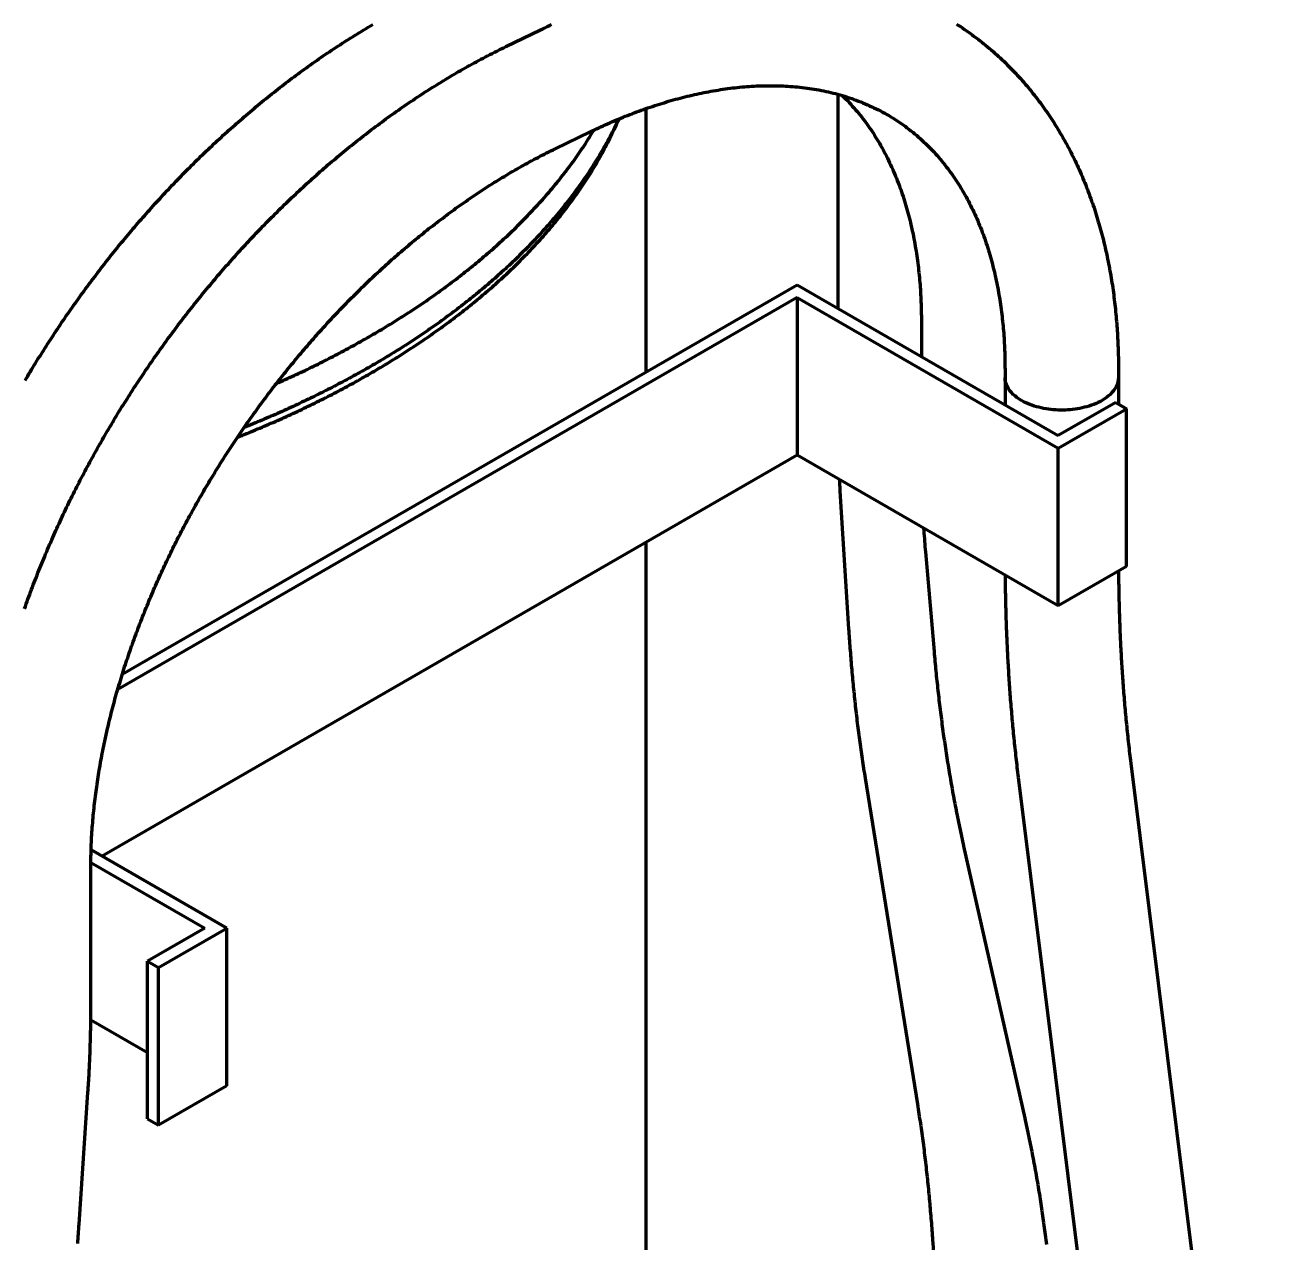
# Model space of a CAD drawing. Header units: millimetres. Extents: x 0 to 2382, y 0 to 420.
# Drawn here: x 332.49 to 358.66, y 103.78 to 129 of the extents above; entities that cross this region are included whole.
import ezdxf

# ---------------------------------------------------------------- set-up
doc = ezdxf.new("R2010")
doc.units = ezdxf.units.MM
doc.layers.add('01-VISIBLE', color=7, linetype='CONTINUOUS', lineweight=70)

msp = doc.modelspace()

# ---------------------------------------------------------------- linework, layer by layer
at = {"layer": '01-VISIBLE'}
for p, q in [((342.45, 128.563), (343.169, 128.91)), ((349.323, 127.575), (349.323, 123.143)), ((345.355, 121.823), (345.355, 127.279)), ((343.472, 126.447), (344.192, 126.794)), ((334.505, 115.558), (348.483, 123.628)), ((348.483, 123.628), (353.892, 120.505)), ((348.483, 123.367), (334.41, 115.242)), ((348.483, 123.367), (353.892, 120.244)), ((348.483, 123.367), (348.483, 120.101)), ((351.055, 122.873), (351.055, 122.143)), ((352.788, 121.873), (352.788, 121.71)), ((352.788, 121.71), (352.788, 121.143)), ((355.138, 121.873), (355.138, 121.71)), ((355.138, 121.71), (355.138, 121.158)), ((355.08, 121.191), (353.892, 120.505)), ((355.08, 121.191), (355.306, 121.061)), ((353.892, 120.244), (355.306, 121.061)), ((355.306, 117.795), (355.306, 121.061)), ((353.892, 116.978), (353.892, 120.244)), ((348.483, 120.101), (334.086, 111.789)), ((353.892, 116.978), (348.483, 120.101)), ((349.369, 119.354), (349.548, 116.502)), ((345.355, 76.099), (345.355, 118.296)), ((351.139, 118.098), (351.318, 116.028)), ((355.306, 117.795), (353.892, 116.978)), ((355.392, 113.719), (358.664, 87.427)), ((349.89, 113.407), (350.973, 106.653)), ((353.06, 113.429), (356.332, 87.137)), ((336.667, 110.299), (333.859, 111.92)), ((351.931, 111.998), (353.196, 106.365)), ((333.854, 111.662), (336.214, 110.299)), ((333.854, 108.652), (333.854, 111.585)), ((336.214, 110.299), (335.026, 109.613)), ((335.253, 109.483), (336.667, 110.299)), ((336.667, 107.033), (336.667, 110.299)), ((335.026, 109.613), (335.253, 109.483)), ((335.026, 106.347), (335.026, 109.613)), ((335.253, 106.217), (335.253, 109.483)), ((335.026, 107.719), (333.852, 108.397)), ((333.61, 104.17), (333.794, 106.897)), ((336.667, 107.033), (335.253, 106.217)), ((335.026, 106.347), (335.253, 106.217)), ((351.29, 103.783), (351.374, 102.449))]:
    msp.add_line(p, q, dxfattribs=at)
for points in [[(332.491, 121.644), (332.518, 121.69), (332.545, 121.735), (332.572, 121.781), (332.6, 121.826), (332.627, 121.871), (332.654, 121.916), (332.682, 121.962), (332.71, 122.007), (332.737, 122.052), (332.765, 122.097), (332.793, 122.141), (332.821, 122.186), (332.85, 122.231), (332.878, 122.276), (332.906, 122.32), (332.935, 122.365), (332.963, 122.409), (332.992, 122.453), (333.021, 122.498), (333.05, 122.542), (333.079, 122.586), (333.108, 122.63), (333.137, 122.674), (333.166, 122.718), (333.196, 122.762), (333.225, 122.806), (333.255, 122.85), (333.285, 122.894), (333.315, 122.937), (333.344, 122.981), (333.375, 123.024), (333.405, 123.068), (333.435, 123.111), (333.465, 123.154), (333.496, 123.198), (333.526, 123.241), (333.557, 123.284), (333.588, 123.327), (333.619, 123.37), (333.649, 123.413), (333.681, 123.455), (333.712, 123.498), (333.743, 123.541), (333.774, 123.583), (333.806, 123.626), (333.837, 123.668), (333.869, 123.71), (333.901, 123.753), (333.933, 123.795), (333.964, 123.837), (333.997, 123.879), (334.029, 123.921), (334.061, 123.963), (334.093, 124.005), (334.126, 124.046), (334.158, 124.088), (334.191, 124.13), (334.224, 124.171), (334.256, 124.213), (334.289, 124.254), (334.322, 124.295), (334.356, 124.336), (334.389, 124.378), (334.422, 124.419), (334.455, 124.46), (334.489, 124.5), (334.523, 124.541), (334.556, 124.582), (334.59, 124.623), (334.624, 124.663), (334.658, 124.704), (334.692, 124.744), (334.726, 124.784), (334.761, 124.825), (334.795, 124.865), (334.829, 124.905), (334.864, 124.945), (334.899, 124.985), (334.933, 125.024), (334.968, 125.064), (335.003, 125.104), (335.038, 125.143), (335.074, 125.183), (335.109, 125.222), (335.144, 125.262), (335.18, 125.301), (335.215, 125.34), (335.251, 125.379), (335.286, 125.418), (335.322, 125.457), (335.358, 125.496), (335.394, 125.534), (335.43, 125.573), (335.466, 125.611), (335.503, 125.65), (335.539, 125.688), (335.576, 125.726), (335.612, 125.765), (335.649, 125.803), (335.686, 125.841), (335.722, 125.879), (335.759, 125.916), (335.796, 125.954), (335.834, 125.992), (335.871, 126.029), (335.908, 126.067), (335.946, 126.104), (335.983, 126.141), (336.021, 126.178), (336.058, 126.215), (336.096, 126.252), (336.134, 126.289), (336.172, 126.326), (336.21, 126.363), (336.248, 126.399), (336.287, 126.436), (336.325, 126.472), (336.363, 126.508), (336.402, 126.545), (336.441, 126.581), (336.479, 126.617), (336.518, 126.652), (336.557, 126.688), (336.596, 126.724), (336.635, 126.759), (336.674, 126.795), (336.714, 126.83), (336.753, 126.866), (336.792, 126.901), (336.832, 126.936), (336.872, 126.971), (336.911, 127.006), (336.951, 127.04), (336.991, 127.075), (337.031, 127.109), (337.071, 127.144), (337.112, 127.178), (337.152, 127.212), (337.192, 127.247), (337.233, 127.281), (337.273, 127.314), (337.314, 127.348), (337.355, 127.382), (337.396, 127.415), (337.437, 127.449), (337.478, 127.482), (337.519, 127.515), (337.56, 127.548), (337.601, 127.581), (337.643, 127.614), (337.684, 127.647), (337.726, 127.68), (337.767, 127.712), (337.809, 127.745), (337.851, 127.777), (337.893, 127.809), (337.935, 127.841), (337.977, 127.873), (338.019, 127.905), (338.062, 127.936), (338.104, 127.968), (338.147, 127.999), (338.189, 128.031), (338.232, 128.062), (338.275, 128.093), (338.318, 128.124), (338.361, 128.155), (338.404, 128.185), (338.447, 128.216), (338.49, 128.246), (338.533, 128.277), (338.577, 128.307), (338.62, 128.337), (338.664, 128.367), (338.707, 128.396), (338.751, 128.426), (338.795, 128.456), (338.839, 128.485), (338.883, 128.514), (338.927, 128.543), (338.971, 128.572), (339.016, 128.601), (339.06, 128.63), (339.105, 128.658), (339.149, 128.687), (339.194, 128.715), (339.239, 128.743), (339.283, 128.771), (339.328, 128.799), (339.373, 128.827), (339.419, 128.854), (339.464, 128.882), (339.509, 128.909), (339.554, 128.936), (339.6, 128.963), (339.645, 128.99), (339.691, 129.016)], [(343.169, 128.91), (343.214, 128.932), (343.259, 128.953), (343.304, 128.975), (343.35, 128.996), (343.395, 129.017)], [(351.781, 129.029), (351.823, 129.002), (351.864, 128.975), (351.906, 128.947), (351.947, 128.919), (351.988, 128.89), (352.029, 128.862), (352.07, 128.833), (352.11, 128.803), (352.151, 128.773), (352.191, 128.743), (352.23, 128.713), (352.27, 128.682), (352.309, 128.651), (352.348, 128.62), (352.387, 128.589), (352.426, 128.557), (352.464, 128.525), (352.502, 128.492), (352.54, 128.459), (352.577, 128.426), (352.615, 128.393), (352.652, 128.359), (352.688, 128.326), (352.725, 128.291), (352.761, 128.257), (352.797, 128.222), (352.833, 128.187), (352.868, 128.152), (352.904, 128.116), (352.939, 128.081), (352.973, 128.045), (353.008, 128.008), (353.042, 127.972), (353.076, 127.935), (353.109, 127.898), (353.142, 127.86), (353.175, 127.823), (353.208, 127.785), (353.241, 127.747), (353.273, 127.709), (353.305, 127.67), (353.336, 127.631), (353.367, 127.592), (353.399, 127.553), (353.429, 127.514), (353.46, 127.474), (353.49, 127.434), (353.52, 127.394), (353.549, 127.354), (353.579, 127.313), (353.608, 127.272), (353.636, 127.231), (353.665, 127.19), (353.693, 127.149), (353.721, 127.107), (353.748, 127.066), (353.776, 127.024), (353.803, 126.982), (353.829, 126.939), (353.856, 126.897), (353.882, 126.854), (353.908, 126.811), (353.933, 126.768), (353.958, 126.725), (353.983, 126.682), (354.008, 126.638), (354.032, 126.595), (354.056, 126.551), (354.08, 126.507), (354.104, 126.463), (354.127, 126.418), (354.15, 126.374), (354.172, 126.329), (354.195, 126.285), (354.217, 126.24), (354.239, 126.195), (354.26, 126.149), (354.281, 126.104), (354.302, 126.059), (354.323, 126.013), (354.343, 125.968), (354.363, 125.922), (354.383, 125.876), (354.402, 125.83), (354.422, 125.784), (354.441, 125.737), (354.459, 125.691), (354.478, 125.644), (354.496, 125.598), (354.513, 125.551), (354.531, 125.504), (354.548, 125.457), (354.565, 125.41), (354.582, 125.363), (354.598, 125.316), (354.615, 125.268), (354.631, 125.221), (354.646, 125.174), (354.662, 125.126), (354.677, 125.078), (354.691, 125.031), (354.706, 124.983), (354.72, 124.935), (354.734, 124.887), (354.748, 124.839), (354.762, 124.791), (354.775, 124.742), (354.788, 124.694), (354.801, 124.646), (354.813, 124.597), (354.825, 124.549), (354.837, 124.5), (354.849, 124.452), (354.861, 124.403), (354.872, 124.354), (354.883, 124.305), (354.894, 124.256), (354.904, 124.208), (354.914, 124.159), (354.924, 124.11), (354.934, 124.061), (354.943, 124.011), (354.953, 123.962), (354.962, 123.913), (354.97, 123.864), (354.979, 123.815), (354.987, 123.765), (354.995, 123.716), (355.003, 123.667), (355.011, 123.617), (355.018, 123.568), (355.025, 123.518), (355.032, 123.469), (355.039, 123.419), (355.045, 123.369), (355.051, 123.32), (355.057, 123.27), (355.063, 123.22), (355.069, 123.171), (355.074, 123.121), (355.079, 123.071), (355.084, 123.022), (355.089, 122.972), (355.093, 122.922), (355.097, 122.872), (355.101, 122.822), (355.105, 122.772), (355.109, 122.722), (355.112, 122.673), (355.115, 122.623), (355.118, 122.573), (355.121, 122.523), (355.123, 122.473), (355.126, 122.423), (355.128, 122.373), (355.13, 122.323), (355.131, 122.273), (355.133, 122.223), (355.134, 122.173), (355.135, 122.123), (355.136, 122.073), (355.137, 122.023), (355.137, 121.973), (355.138, 121.923), (355.138, 121.873)], [(332.479, 116.916), (332.497, 116.965), (332.515, 117.015), (332.532, 117.065), (332.55, 117.115), (332.569, 117.164), (332.587, 117.214), (332.605, 117.263), (332.624, 117.313), (332.642, 117.362), (332.661, 117.412), (332.68, 117.461), (332.699, 117.51), (332.718, 117.56), (332.738, 117.609), (332.757, 117.658), (332.777, 117.707), (332.796, 117.756), (332.816, 117.805), (332.836, 117.854), (332.856, 117.903), (332.876, 117.952), (332.897, 118.001), (332.917, 118.05), (332.938, 118.098), (332.958, 118.147), (332.979, 118.195), (333, 118.244), (333.021, 118.292), (333.042, 118.341), (333.064, 118.389), (333.085, 118.438), (333.107, 118.486), (333.128, 118.534), (333.15, 118.582), (333.172, 118.63), (333.194, 118.678), (333.216, 118.726), (333.239, 118.774), (333.261, 118.822), (333.283, 118.87), (333.306, 118.918), (333.329, 118.965), (333.352, 119.013), (333.375, 119.061), (333.398, 119.108), (333.421, 119.156), (333.444, 119.203), (333.468, 119.251), (333.491, 119.298), (333.515, 119.345), (333.539, 119.392), (333.563, 119.44), (333.587, 119.487), (333.611, 119.534), (333.635, 119.581), (333.66, 119.628), (333.684, 119.674), (333.709, 119.721), (333.733, 119.768), (333.758, 119.815), (333.783, 119.861), (333.808, 119.908), (333.833, 119.954), (333.859, 120.001), (333.884, 120.047), (333.909, 120.093), (333.935, 120.14), (333.961, 120.186), (333.987, 120.232), (334.012, 120.278), (334.038, 120.324), (334.065, 120.37), (334.091, 120.416), (334.117, 120.462), (334.144, 120.507), (334.17, 120.553), (334.197, 120.599), (334.224, 120.644), (334.251, 120.69), (334.278, 120.735), (334.305, 120.781), (334.332, 120.826), (334.359, 120.871), (334.387, 120.916), (334.414, 120.961), (334.442, 121.006), (334.47, 121.051), (334.498, 121.096), (334.526, 121.141), (334.554, 121.186), (334.582, 121.231), (334.61, 121.275), (334.639, 121.32), (334.667, 121.364), (334.696, 121.409), (334.724, 121.453), (334.753, 121.498), (334.782, 121.542), (334.811, 121.586), (334.84, 121.63), (334.869, 121.674), (334.899, 121.718), (334.928, 121.762), (334.958, 121.806), (334.987, 121.85), (335.017, 121.893), (335.047, 121.937), (335.077, 121.981), (335.107, 122.024), (335.137, 122.068), (335.167, 122.111), (335.198, 122.154), (335.228, 122.197), (335.259, 122.241), (335.289, 122.284), (335.32, 122.327), (335.351, 122.369), (335.382, 122.412), (335.413, 122.455), (335.444, 122.498), (335.475, 122.54), (335.507, 122.583), (335.538, 122.626), (335.57, 122.668), (335.601, 122.71), (335.633, 122.753), (335.665, 122.795), (335.697, 122.837), (335.729, 122.879), (335.761, 122.921), (335.793, 122.963), (335.826, 123.005), (335.858, 123.046), (335.891, 123.088), (335.923, 123.129), (335.956, 123.171), (335.989, 123.212), (336.022, 123.254), (336.055, 123.295), (336.088, 123.336), (336.121, 123.377), (336.154, 123.418), (336.188, 123.459), (336.221, 123.5), (336.255, 123.541), (336.289, 123.582), (336.323, 123.622), (336.356, 123.663), (336.39, 123.703), (336.425, 123.744), (336.459, 123.784), (336.493, 123.824), (336.527, 123.864), (336.562, 123.905), (336.596, 123.945), (336.631, 123.984), (336.666, 124.024), (336.701, 124.064), (336.736, 124.104), (336.771, 124.143), (336.806, 124.183), (336.841, 124.222), (336.877, 124.261), (336.912, 124.301), (336.947, 124.34), (336.983, 124.379), (337.019, 124.418), (337.055, 124.457), (337.091, 124.495), (337.127, 124.534), (337.163, 124.573), (337.199, 124.611), (337.235, 124.65), (337.272, 124.688), (337.308, 124.726), (337.345, 124.764), (337.381, 124.803), (337.418, 124.84), (337.455, 124.878), (337.492, 124.916), (337.529, 124.954), (337.566, 124.991), (337.603, 125.029), (337.641, 125.066), (337.678, 125.104), (337.716, 125.141), (337.753, 125.178), (337.791, 125.215), (337.829, 125.252), (337.867, 125.289), (337.905, 125.326), (337.943, 125.362), (337.981, 125.399), (338.019, 125.435), (338.057, 125.472), (338.096, 125.508), (338.134, 125.544), (338.173, 125.58), (338.212, 125.616), (338.251, 125.652), (338.289, 125.688), (338.328, 125.724), (338.368, 125.759), (338.407, 125.795), (338.446, 125.83), (338.485, 125.865), (338.525, 125.901), (338.564, 125.936), (338.604, 125.971), (338.644, 126.005), (338.684, 126.04), (338.724, 126.075), (338.764, 126.109), (338.804, 126.144), (338.844, 126.178), (338.884, 126.212), (338.925, 126.246), (338.965, 126.28), (339.006, 126.314), (339.046, 126.348), (339.087, 126.382), (339.128, 126.415), (339.169, 126.449), (339.21, 126.482), (339.251, 126.515), (339.292, 126.548), (339.334, 126.581), (339.375, 126.614), (339.417, 126.647), (339.458, 126.679), (339.5, 126.712), (339.542, 126.744), (339.583, 126.777), (339.625, 126.809), (339.667, 126.841), (339.71, 126.873), (339.752, 126.904), (339.794, 126.936), (339.837, 126.968), (339.879, 126.999), (339.922, 127.03), (339.964, 127.062), (340.007, 127.093), (340.05, 127.124), (340.093, 127.154), (340.136, 127.185), (340.179, 127.216), (340.222, 127.246), (340.266, 127.276), (340.309, 127.307), (340.353, 127.337), (340.396, 127.366), (340.44, 127.396), (340.484, 127.426), (340.527, 127.455), (340.571, 127.485), (340.615, 127.514), (340.66, 127.543), (340.704, 127.572), (340.748, 127.601), (340.793, 127.63), (340.837, 127.658), (340.882, 127.686), (340.926, 127.715), (340.971, 127.743), (341.016, 127.771), (341.061, 127.799), (341.106, 127.826), (341.151, 127.854), (341.196, 127.881), (341.241, 127.909), (341.287, 127.936), (341.332, 127.963), (341.378, 127.989), (341.424, 128.016), (341.469, 128.043), (341.515, 128.069), (341.561, 128.095), (341.607, 128.121), (341.653, 128.147), (341.699, 128.173), (341.745, 128.198), (341.792, 128.224), (341.838, 128.249), (341.885, 128.274), (341.931, 128.299), (341.978, 128.324), (342.025, 128.349), (342.072, 128.373), (342.119, 128.397), (342.166, 128.421), (342.213, 128.445), (342.26, 128.469), (342.307, 128.493), (342.355, 128.516), (342.402, 128.539), (342.45, 128.563)], [(344.192, 126.794), (344.237, 126.816), (344.282, 126.837), (344.327, 126.859), (344.372, 126.88), (344.418, 126.901), (344.463, 126.922), (344.509, 126.942), (344.555, 126.962), (344.6, 126.982), (344.646, 127.002), (344.692, 127.022), (344.738, 127.042), (344.785, 127.061), (344.831, 127.08), (344.877, 127.099), (344.923, 127.118), (344.97, 127.136), (345.017, 127.154), (345.063, 127.172), (345.11, 127.19), (345.157, 127.208), (345.204, 127.225), (345.251, 127.242), (345.298, 127.259), (345.345, 127.276), (345.392, 127.292), (345.44, 127.308), (345.487, 127.324), (345.534, 127.34), (345.582, 127.355), (345.63, 127.37), (345.677, 127.385), (345.725, 127.4), (345.773, 127.414), (345.821, 127.429), (345.869, 127.443), (345.917, 127.456), (345.965, 127.47), (346.014, 127.483), (346.062, 127.496), (346.11, 127.508), (346.159, 127.521), (346.207, 127.533), (346.256, 127.544), (346.305, 127.556), (346.354, 127.567), (346.402, 127.578), (346.451, 127.588), (346.5, 127.599), (346.549, 127.609), (346.598, 127.618), (346.647, 127.628), (346.697, 127.637), (346.746, 127.646), (346.795, 127.654), (346.845, 127.662), (346.894, 127.67), (346.943, 127.678), (346.993, 127.685), (347.042, 127.691), (347.092, 127.698), (347.142, 127.704), (347.191, 127.71), (347.241, 127.715), (347.291, 127.72), (347.341, 127.725), (347.39, 127.729), (347.44, 127.733), (347.49, 127.737), (347.54, 127.74), (347.59, 127.743), (347.64, 127.746), (347.69, 127.748), (347.74, 127.75), (347.79, 127.751), (347.84, 127.752), (347.89, 127.752), (347.94, 127.752), (347.99, 127.752), (348.04, 127.751), (348.09, 127.75), (348.14, 127.749), (348.19, 127.747), (348.24, 127.744), (348.29, 127.742), (348.34, 127.738), (348.39, 127.735), (348.44, 127.73), (348.489, 127.726), (348.539, 127.721), (348.589, 127.715), (348.639, 127.709), (348.688, 127.703), (348.738, 127.696), (348.787, 127.688), (348.836, 127.68), (348.886, 127.672), (348.935, 127.663), (348.984, 127.654), (349.033, 127.644), (349.082, 127.634), (349.131, 127.623), (349.18, 127.611), (349.228, 127.599), (349.277, 127.587), (349.325, 127.574), (349.373, 127.561), (349.421, 127.547), (349.469, 127.532), (349.517, 127.517), (349.564, 127.502), (349.612, 127.486), (349.659, 127.469), (349.706, 127.452), (349.753, 127.434), (349.799, 127.416), (349.846, 127.397), (349.892, 127.378), (349.938, 127.358), (349.983, 127.338), (350.029, 127.317), (350.074, 127.296), (350.119, 127.274), (350.164, 127.251), (350.208, 127.228), (350.252, 127.205), (350.296, 127.18), (350.34, 127.156), (350.383, 127.131), (350.426, 127.105), (350.468, 127.079), (350.511, 127.052), (350.553, 127.025), (350.594, 126.997), (350.636, 126.969), (350.676, 126.94), (350.717, 126.911), (350.757, 126.881), (350.797, 126.851), (350.837, 126.82), (350.876, 126.789), (350.914, 126.757), (350.953, 126.725), (350.991, 126.692), (351.028, 126.659), (351.065, 126.626), (351.102, 126.592), (351.138, 126.557), (351.174, 126.523), (351.21, 126.487), (351.245, 126.452), (351.279, 126.416), (351.314, 126.379), (351.347, 126.342), (351.381, 126.305), (351.414, 126.267), (351.446, 126.229), (351.478, 126.191), (351.51, 126.152), (351.541, 126.113), (351.572, 126.074), (351.602, 126.034), (351.632, 125.994), (351.662, 125.954), (351.691, 125.913), (351.719, 125.872), (351.748, 125.831), (351.775, 125.789), (351.803, 125.747), (351.83, 125.705), (351.856, 125.662), (351.882, 125.62), (351.908, 125.577), (351.933, 125.533), (351.958, 125.49), (351.982, 125.446), (352.006, 125.402), (352.029, 125.358), (352.052, 125.314), (352.075, 125.269), (352.097, 125.224), (352.119, 125.179), (352.141, 125.134), (352.162, 125.089), (352.182, 125.043), (352.202, 124.998), (352.222, 124.952), (352.242, 124.906), (352.261, 124.859), (352.279, 124.813), (352.298, 124.766), (352.315, 124.72), (352.333, 124.673), (352.35, 124.626), (352.367, 124.579), (352.383, 124.531), (352.399, 124.484), (352.415, 124.436), (352.43, 124.389), (352.445, 124.341), (352.459, 124.293), (352.474, 124.245), (352.487, 124.197), (352.501, 124.149), (352.514, 124.101), (352.527, 124.052), (352.539, 124.004), (352.551, 123.955), (352.563, 123.907), (352.575, 123.858), (352.586, 123.809), (352.596, 123.76), (352.607, 123.711), (352.617, 123.662), (352.627, 123.613), (352.636, 123.564), (352.645, 123.515), (352.654, 123.466), (352.663, 123.417), (352.671, 123.367), (352.679, 123.318), (352.687, 123.268), (352.694, 123.219), (352.701, 123.17), (352.708, 123.12), (352.714, 123.07), (352.72, 123.021), (352.726, 122.971), (352.732, 122.921), (352.737, 122.872), (352.742, 122.822), (352.747, 122.772), (352.752, 122.722), (352.756, 122.672), (352.76, 122.623), (352.763, 122.573), (352.767, 122.523), (352.77, 122.473), (352.773, 122.423), (352.775, 122.373), (352.778, 122.323), (352.78, 122.273), (352.782, 122.223), (352.783, 122.173), (352.785, 122.123), (352.786, 122.073), (352.787, 122.023), (352.787, 121.973), (352.787, 121.923), (352.788, 121.873)], [(349.415, 127.548), (349.451, 127.513), (349.487, 127.478), (349.522, 127.442), (349.557, 127.405), (349.591, 127.368), (349.625, 127.331), (349.659, 127.293), (349.692, 127.255), (349.725, 127.217), (349.757, 127.178), (349.788, 127.139), (349.82, 127.1), (349.851, 127.06), (349.881, 127.02), (349.911, 126.979), (349.941, 126.938), (349.97, 126.897), (349.998, 126.856), (350.026, 126.814), (350.054, 126.772), (350.082, 126.73), (350.108, 126.687), (350.135, 126.644), (350.161, 126.601), (350.187, 126.558), (350.212, 126.514), (350.236, 126.47), (350.261, 126.426), (350.285, 126.382), (350.308, 126.337), (350.331, 126.292), (350.354, 126.247), (350.376, 126.202), (350.398, 126.156), (350.419, 126.111), (350.44, 126.065), (350.461, 126.019), (350.481, 125.973), (350.501, 125.927), (350.52, 125.88), (350.539, 125.833), (350.557, 125.786), (350.576, 125.739), (350.593, 125.692), (350.611, 125.645), (350.628, 125.598), (350.644, 125.55), (350.661, 125.502), (350.676, 125.455), (350.692, 125.407), (350.707, 125.359), (350.722, 125.31), (350.736, 125.262), (350.75, 125.214), (350.764, 125.165), (350.777, 125.117), (350.79, 125.068), (350.803, 125.019), (350.815, 124.97), (350.827, 124.921), (350.839, 124.872), (350.85, 124.823), (350.861, 124.774), (350.872, 124.725), (350.882, 124.676), (350.892, 124.626), (350.902, 124.577), (350.911, 124.527), (350.92, 124.478), (350.929, 124.428), (350.937, 124.378), (350.945, 124.329), (350.953, 124.279), (350.96, 124.229), (350.967, 124.179), (350.974, 124.129), (350.981, 124.079), (350.987, 124.029), (350.993, 123.979), (350.999, 123.929), (351.004, 123.879), (351.009, 123.829), (351.014, 123.779), (351.019, 123.729), (351.023, 123.678), (351.027, 123.628), (351.031, 123.578), (351.034, 123.528), (351.037, 123.477), (351.04, 123.427), (351.043, 123.377), (351.045, 123.326), (351.047, 123.276), (351.049, 123.226), (351.051, 123.175), (351.052, 123.125), (351.053, 123.075), (351.054, 123.024), (351.055, 122.974), (351.055, 122.924), (351.055, 122.873)], [(336.892, 120.47), (336.938, 120.489), (336.984, 120.508), (337.031, 120.526), (337.077, 120.545), (337.124, 120.564), (337.17, 120.583), (337.216, 120.602), (337.262, 120.621), (337.308, 120.64), (337.354, 120.66), (337.4, 120.679), (337.446, 120.699), (337.492, 120.718), (337.538, 120.738), (337.584, 120.758), (337.63, 120.778), (337.676, 120.798), (337.722, 120.818), (337.767, 120.839), (337.813, 120.859), (337.859, 120.88), (337.904, 120.9), (337.95, 120.921), (337.995, 120.942), (338.04, 120.963), (338.086, 120.984), (338.131, 121.005), (338.176, 121.026), (338.222, 121.047), (338.267, 121.069), (338.312, 121.09), (338.357, 121.112), (338.402, 121.134), (338.447, 121.156), (338.492, 121.178), (338.537, 121.2), (338.582, 121.222), (338.626, 121.244), (338.671, 121.267), (338.716, 121.289), (338.76, 121.312), (338.805, 121.335), (338.849, 121.358), (338.894, 121.381), (338.938, 121.404), (338.982, 121.427), (339.026, 121.45), (339.071, 121.474), (339.115, 121.497), (339.159, 121.521), (339.203, 121.545), (339.247, 121.568), (339.291, 121.592), (339.334, 121.617), (339.378, 121.641), (339.422, 121.665), (339.465, 121.69), (339.509, 121.714), (339.552, 121.739), (339.596, 121.764), (339.639, 121.789), (339.682, 121.814), (339.726, 121.839), (339.769, 121.864), (339.812, 121.89), (339.855, 121.915), (339.898, 121.941), (339.941, 121.966), (339.983, 121.992), (340.026, 122.018), (340.069, 122.044), (340.111, 122.071), (340.154, 122.097), (340.196, 122.124), (340.238, 122.15), (340.281, 122.177), (340.323, 122.204), (340.365, 122.231), (340.407, 122.258), (340.449, 122.285), (340.491, 122.312), (340.533, 122.34), (340.574, 122.368), (340.616, 122.395), (340.657, 122.423), (340.699, 122.451), (340.74, 122.479), (340.781, 122.507), (340.823, 122.536), (340.864, 122.564), (340.905, 122.593), (340.946, 122.622), (340.986, 122.651), (341.027, 122.68), (341.068, 122.709), (341.108, 122.738), (341.149, 122.767), (341.189, 122.797), (341.229, 122.827), (341.269, 122.856), (341.309, 122.886), (341.349, 122.917), (341.389, 122.947), (341.429, 122.977), (341.469, 123.008), (341.508, 123.038), (341.548, 123.069), (341.587, 123.1), (341.626, 123.131), (341.665, 123.162), (341.704, 123.193), (341.743, 123.225), (341.782, 123.256), (341.821, 123.288), (341.859, 123.32), (341.898, 123.352), (341.936, 123.384), (341.974, 123.416), (342.012, 123.449), (342.05, 123.481), (342.088, 123.514), (342.126, 123.547), (342.163, 123.58), (342.201, 123.613), (342.238, 123.646), (342.275, 123.679), (342.312, 123.713), (342.349, 123.747), (342.386, 123.781), (342.423, 123.815), (342.459, 123.849), (342.496, 123.883), (342.532, 123.917), (342.568, 123.952), (342.604, 123.987), (342.64, 124.021), (342.676, 124.056), (342.711, 124.092), (342.747, 124.127), (342.782, 124.162), (342.817, 124.198), (342.852, 124.234), (342.887, 124.27), (342.921, 124.306), (342.956, 124.342), (342.99, 124.378), (343.024, 124.415), (343.058, 124.451), (343.092, 124.488), (343.126, 124.525), (343.159, 124.562), (343.193, 124.599), (343.226, 124.637), (343.259, 124.674), (343.292, 124.712), (343.325, 124.75), (343.357, 124.788), (343.389, 124.826), (343.422, 124.864), (343.453, 124.903), (343.485, 124.941), (343.517, 124.98), (343.548, 125.019), (343.579, 125.058), (343.61, 125.097), (343.641, 125.137), (343.672, 125.176), (343.702, 125.216), (343.732, 125.256), (343.762, 125.296), (343.792, 125.336), (343.822, 125.376), (343.851, 125.417), (343.88, 125.457), (343.909, 125.498), (343.938, 125.539), (343.967, 125.58), (343.995, 125.621), (344.023, 125.663), (344.051, 125.704), (344.079, 125.746), (344.106, 125.788), (344.133, 125.83), (344.16, 125.872), (344.187, 125.914), (344.213, 125.956), (344.24, 125.999), (344.266, 126.042), (344.291, 126.084), (344.317, 126.127), (344.342, 126.171), (344.367, 126.214), (344.392, 126.257), (344.416, 126.301), (344.441, 126.345), (344.465, 126.389), (344.488, 126.433), (344.512, 126.477), (344.535, 126.521), (344.558, 126.566), (344.58, 126.61), (344.603, 126.655), (344.625, 126.7), (344.647, 126.745), (344.668, 126.79), (344.689, 126.835), (344.71, 126.881), (344.731, 126.926), (344.751, 126.972), (344.771, 127.018), (344.791, 127.064)], [(344.788, 127.062), (344.766, 127.017), (344.744, 126.972), (344.722, 126.927), (344.7, 126.882), (344.677, 126.837), (344.654, 126.792), (344.631, 126.748), (344.608, 126.703), (344.584, 126.659), (344.56, 126.615), (344.536, 126.571), (344.512, 126.527), (344.487, 126.484), (344.462, 126.44), (344.437, 126.397), (344.412, 126.353), (344.386, 126.31), (344.36, 126.267), (344.334, 126.225), (344.308, 126.182), (344.281, 126.139), (344.254, 126.097), (344.227, 126.055), (344.2, 126.013), (344.172, 125.971), (344.145, 125.929), (344.117, 125.887), (344.088, 125.846), (344.06, 125.804), (344.031, 125.763), (344.003, 125.722), (343.974, 125.681), (343.944, 125.641), (343.915, 125.6), (343.885, 125.56), (343.855, 125.519), (343.825, 125.479), (343.795, 125.439), (343.765, 125.399), (343.734, 125.36), (343.703, 125.32), (343.672, 125.281), (343.641, 125.241), (343.609, 125.202), (343.578, 125.163), (343.546, 125.125), (343.514, 125.086), (343.482, 125.047), (343.45, 125.009), (343.417, 124.971), (343.384, 124.933), (343.352, 124.895), (343.319, 124.857), (343.285, 124.82), (343.252, 124.782), (343.218, 124.745), (343.185, 124.708), (343.151, 124.671), (343.117, 124.634), (343.083, 124.597), (343.048, 124.561), (343.014, 124.524), (342.979, 124.488), (342.944, 124.452), (342.909, 124.416), (342.874, 124.38), (342.839, 124.344), (342.804, 124.309), (342.768, 124.273), (342.732, 124.238), (342.697, 124.203), (342.661, 124.168), (342.625, 124.133), (342.588, 124.099), (342.552, 124.064), (342.515, 124.03), (342.479, 123.996), (342.442, 123.961), (342.405, 123.927), (342.368, 123.894), (342.331, 123.86), (342.293, 123.827), (342.256, 123.793), (342.218, 123.76), (342.181, 123.727), (342.143, 123.694), (342.105, 123.661), (342.067, 123.628), (342.029, 123.596), (341.99, 123.563), (341.952, 123.531), (341.913, 123.499), (341.875, 123.467), (341.836, 123.435), (341.797, 123.404), (341.758, 123.372), (341.719, 123.341), (341.68, 123.309), (341.641, 123.278), (341.601, 123.247), (341.562, 123.216), (341.522, 123.186), (341.482, 123.155), (341.443, 123.124), (341.403, 123.094), (341.363, 123.064), (341.322, 123.034), (341.282, 123.004), (341.242, 122.974), (341.201, 122.944), (341.161, 122.915), (341.12, 122.885), (341.08, 122.856), (341.039, 122.827), (340.998, 122.798), (340.957, 122.769), (340.916, 122.74), (340.875, 122.712), (340.833, 122.683), (340.792, 122.655), (340.751, 122.626), (340.709, 122.598), (340.667, 122.57), (340.626, 122.542), (340.584, 122.515), (340.542, 122.487), (340.5, 122.459), (340.458, 122.432), (340.416, 122.405), (340.374, 122.378), (340.332, 122.351), (340.289, 122.324), (340.247, 122.297), (340.204, 122.27), (340.162, 122.244), (340.119, 122.218), (340.076, 122.191), (340.034, 122.165), (339.991, 122.139), (339.948, 122.113), (339.905, 122.087), (339.862, 122.062), (339.818, 122.036), (339.775, 122.011), (339.732, 121.985), (339.689, 121.96), (339.645, 121.935), (339.602, 121.91), (339.558, 121.885), (339.514, 121.861), (339.471, 121.836), (339.427, 121.811), (339.383, 121.787), (339.339, 121.763), (339.295, 121.739), (339.251, 121.715), (339.207, 121.691), (339.163, 121.667), (339.119, 121.643), (339.075, 121.62), (339.03, 121.596), (338.986, 121.573), (338.941, 121.55), (338.897, 121.526), (338.852, 121.503), (338.808, 121.48), (338.763, 121.458), (338.718, 121.435), (338.674, 121.412), (338.629, 121.39), (338.584, 121.368), (338.539, 121.345), (338.494, 121.323), (338.449, 121.301), (338.404, 121.279), (338.359, 121.257), (338.313, 121.236), (338.268, 121.214), (338.223, 121.193), (338.177, 121.171), (338.132, 121.15), (338.086, 121.129), (338.041, 121.108), (337.995, 121.087), (337.95, 121.066), (337.904, 121.045), (337.858, 121.024), (337.813, 121.004), (337.767, 120.983), (337.721, 120.963), (337.675, 120.943), (337.629, 120.923), (337.583, 120.903), (337.537, 120.883), (337.491, 120.863), (337.445, 120.843), (337.399, 120.824), (337.353, 120.804), (337.306, 120.785), (337.26, 120.765), (337.214, 120.746), (337.167, 120.727), (337.121, 120.708), (337.074, 120.689), (337.028, 120.67)], [(344.096, 126.547), (344.127, 126.595), (344.157, 126.642), (344.187, 126.69), (344.217, 126.738), (344.247, 126.786), (344.276, 126.835)], [(333.854, 111.585), (333.854, 111.635), (333.854, 111.685), (333.855, 111.735), (333.856, 111.785), (333.857, 111.835), (333.858, 111.885), (333.859, 111.935), (333.861, 111.985), (333.863, 112.035), (333.865, 112.085), (333.868, 112.135), (333.87, 112.185), (333.873, 112.235), (333.876, 112.285), (333.88, 112.335), (333.883, 112.385), (333.887, 112.435), (333.891, 112.485), (333.895, 112.534), (333.899, 112.584), (333.904, 112.634), (333.908, 112.684), (333.913, 112.734), (333.919, 112.783), (333.924, 112.833), (333.929, 112.883), (333.935, 112.933), (333.941, 112.982), (333.947, 113.032), (333.954, 113.082), (333.96, 113.131), (333.967, 113.181), (333.974, 113.23), (333.981, 113.28), (333.988, 113.329), (333.996, 113.379), (334.003, 113.428), (334.011, 113.478), (334.019, 113.527), (334.027, 113.576), (334.036, 113.626), (334.044, 113.675), (334.053, 113.724), (334.062, 113.773), (334.071, 113.823), (334.08, 113.872), (334.09, 113.921), (334.099, 113.97), (334.109, 114.019), (334.119, 114.068), (334.129, 114.117), (334.14, 114.166), (334.15, 114.215), (334.161, 114.264), (334.171, 114.313), (334.182, 114.362), (334.194, 114.41), (334.205, 114.459), (334.216, 114.508), (334.228, 114.556), (334.24, 114.605), (334.252, 114.654), (334.264, 114.702), (334.276, 114.751), (334.288, 114.799), (334.301, 114.848), (334.314, 114.896), (334.327, 114.944), (334.34, 114.993), (334.353, 115.041), (334.366, 115.089), (334.38, 115.137), (334.393, 115.185), (334.407, 115.233), (334.421, 115.281), (334.435, 115.329), (334.45, 115.377), (334.464, 115.425), (334.478, 115.473), (334.493, 115.521), (334.508, 115.569), (334.523, 115.617), (334.538, 115.664), (334.553, 115.712), (334.569, 115.759), (334.584, 115.807), (334.6, 115.855), (334.616, 115.902), (334.632, 115.949), (334.648, 115.997), (334.664, 116.044), (334.681, 116.091), (334.697, 116.139), (334.714, 116.186), (334.731, 116.233), (334.748, 116.28), (334.765, 116.327), (334.782, 116.374), (334.799, 116.421), (334.817, 116.468), (334.834, 116.515), (334.852, 116.561), (334.87, 116.608), (334.888, 116.655), (334.906, 116.701), (334.924, 116.748), (334.943, 116.794), (334.961, 116.841), (334.98, 116.887), (334.999, 116.934), (335.018, 116.98), (335.037, 117.026), (335.056, 117.073), (335.075, 117.119), (335.094, 117.165), (335.114, 117.211), (335.134, 117.257), (335.153, 117.303), (335.173, 117.349), (335.193, 117.394), (335.214, 117.44), (335.234, 117.486), (335.254, 117.532), (335.275, 117.577), (335.296, 117.623), (335.316, 117.668), (335.337, 117.714), (335.358, 117.759), (335.379, 117.805), (335.401, 117.85), (335.422, 117.895), (335.443, 117.94), (335.465, 117.985), (335.487, 118.03), (335.509, 118.075), (335.531, 118.12), (335.553, 118.165), (335.575, 118.21), (335.597, 118.255), (335.62, 118.3), (335.642, 118.344), (335.665, 118.389), (335.688, 118.433), (335.711, 118.478), (335.734, 118.522), (335.757, 118.567), (335.78, 118.611), (335.803, 118.655), (335.827, 118.699), (335.85, 118.744), (335.874, 118.788), (335.898, 118.832), (335.922, 118.876), (335.946, 118.919), (335.97, 118.963), (335.994, 119.007), (336.018, 119.051), (336.043, 119.094), (336.068, 119.138), (336.092, 119.181), (336.117, 119.225), (336.142, 119.268), (336.167, 119.312), (336.192, 119.355), (336.217, 119.398), (336.243, 119.441), (336.268, 119.484), (336.294, 119.527), (336.319, 119.57), (336.345, 119.613), (336.371, 119.656), (336.397, 119.699), (336.423, 119.741), (336.449, 119.784), (336.475, 119.827), (336.502, 119.869), (336.528, 119.912), (336.555, 119.954), (336.582, 119.996), (336.609, 120.038), (336.635, 120.081), (336.663, 120.123), (336.69, 120.165), (336.717, 120.207), (336.744, 120.249), (336.772, 120.29), (336.799, 120.332), (336.827, 120.374), (336.855, 120.415), (336.883, 120.457), (336.91, 120.498), (336.939, 120.54), (336.967, 120.581), (336.995, 120.623), (337.023, 120.664), (337.052, 120.705), (337.08, 120.746), (337.109, 120.787), (337.138, 120.828), (337.167, 120.869), (337.196, 120.909), (337.225, 120.95), (337.254, 120.991), (337.283, 121.031), (337.313, 121.072), (337.342, 121.112), (337.372, 121.153), (337.401, 121.193), (337.431, 121.233), (337.461, 121.273), (337.491, 121.313), (337.521, 121.353), (337.551, 121.393), (337.582, 121.433), (337.612, 121.473), (337.642, 121.512), (337.673, 121.552), (337.704, 121.592), (337.735, 121.631), (337.765, 121.67), (337.796, 121.71), (337.827, 121.749), (337.859, 121.788), (337.89, 121.827), (337.921, 121.866), (337.953, 121.905), (337.984, 121.944), (338.016, 121.982), (338.048, 122.021), (338.079, 122.06), (338.111, 122.098), (338.143, 122.137), (338.176, 122.175), (338.208, 122.213), (338.24, 122.251), (338.273, 122.29), (338.305, 122.328), (338.338, 122.365), (338.37, 122.403), (338.403, 122.441), (338.436, 122.479), (338.469, 122.516), (338.502, 122.554), (338.535, 122.591), (338.569, 122.629), (338.602, 122.666), (338.636, 122.703), (338.669, 122.74), (338.703, 122.777), (338.737, 122.814), (338.771, 122.851), (338.805, 122.888), (338.839, 122.924), (338.873, 122.961), (338.907, 122.997), (338.941, 123.034), (338.976, 123.07), (339.01, 123.106), (339.045, 123.142), (339.08, 123.178), (339.114, 123.214), (339.149, 123.25), (339.184, 123.286), (339.219, 123.321), (339.255, 123.357), (339.29, 123.392), (339.325, 123.428), (339.361, 123.463), (339.396, 123.498), (339.432, 123.533), (339.468, 123.568), (339.504, 123.603), (339.54, 123.638), (339.576, 123.673), (339.612, 123.707), (339.648, 123.742), (339.684, 123.776), (339.721, 123.81), (339.757, 123.845), (339.794, 123.879), (339.831, 123.913), (339.867, 123.947), (339.904, 123.98), (339.941, 124.014), (339.978, 124.048), (340.016, 124.081), (340.053, 124.115), (340.09, 124.148), (340.128, 124.181), (340.165, 124.214), (340.203, 124.247), (340.241, 124.28), (340.278, 124.313), (340.316, 124.345), (340.354, 124.378), (340.393, 124.41), (340.431, 124.442), (340.469, 124.475), (340.507, 124.507), (340.546, 124.539), (340.585, 124.57), (340.623, 124.602), (340.662, 124.634), (340.701, 124.665), (340.74, 124.697), (340.779, 124.728), (340.818, 124.759), (340.857, 124.79), (340.897, 124.821), (340.936, 124.852), (340.976, 124.882), (341.015, 124.913), (341.055, 124.943), (341.095, 124.974), (341.135, 125.004), (341.175, 125.034), (341.215, 125.064), (341.255, 125.094), (341.295, 125.123), (341.335, 125.153), (341.376, 125.182), (341.416, 125.212), (341.457, 125.241), (341.498, 125.27), (341.539, 125.299), (341.58, 125.328), (341.621, 125.356), (341.662, 125.385), (341.703, 125.413), (341.744, 125.441), (341.786, 125.469), (341.827, 125.497), (341.869, 125.525), (341.91, 125.553), (341.952, 125.58), (341.994, 125.608), (342.036, 125.635), (342.078, 125.662), (342.12, 125.689), (342.162, 125.716), (342.205, 125.743), (342.247, 125.769), (342.29, 125.796), (342.332, 125.822), (342.375, 125.848), (342.418, 125.874), (342.461, 125.9), (342.504, 125.925), (342.547, 125.951), (342.59, 125.976), (342.633, 126.001), (342.676, 126.026), (342.72, 126.051), (342.763, 126.075), (342.807, 126.1), (342.851, 126.124), (342.895, 126.148), (342.938, 126.172), (342.982, 126.196), (343.027, 126.22), (343.071, 126.243), (343.115, 126.267), (343.159, 126.29), (343.204, 126.313), (343.248, 126.336), (343.293, 126.358), (343.338, 126.381), (343.383, 126.403), (343.427, 126.425), (343.472, 126.447)], [(337.697, 121.583), (337.743, 121.604), (337.789, 121.624), (337.835, 121.644), (337.88, 121.665), (337.926, 121.686), (337.971, 121.706), (338.017, 121.727), (338.062, 121.748), (338.108, 121.769), (338.153, 121.791), (338.198, 121.812), (338.243, 121.833), (338.289, 121.855), (338.334, 121.876), (338.379, 121.898), (338.424, 121.92), (338.469, 121.942), (338.514, 121.964), (338.559, 121.986), (338.603, 122.009), (338.648, 122.031), (338.693, 122.053), (338.737, 122.076), (338.782, 122.099), (338.827, 122.122), (338.871, 122.145), (338.915, 122.168), (338.96, 122.191), (339.004, 122.214), (339.048, 122.237), (339.093, 122.261), (339.137, 122.285), (339.181, 122.308), (339.225, 122.332), (339.269, 122.356), (339.313, 122.38), (339.356, 122.404), (339.4, 122.429), (339.444, 122.453), (339.487, 122.478), (339.531, 122.502), (339.574, 122.527), (339.618, 122.552), (339.661, 122.577), (339.704, 122.602), (339.748, 122.627), (339.791, 122.653), (339.834, 122.678), (339.877, 122.704), (339.92, 122.73), (339.963, 122.755), (340.005, 122.781), (340.048, 122.808), (340.091, 122.834), (340.133, 122.86), (340.176, 122.887), (340.218, 122.913), (340.261, 122.94), (340.303, 122.967), (340.345, 122.994), (340.387, 123.021), (340.429, 123.048), (340.471, 123.075), (340.513, 123.103), (340.555, 123.13), (340.596, 123.158), (340.638, 123.186), (340.679, 123.214), (340.721, 123.242), (340.762, 123.27), (340.803, 123.298), (340.845, 123.327), (340.886, 123.355), (340.927, 123.384), (340.968, 123.413), (341.008, 123.442), (341.049, 123.471), (341.09, 123.5), (341.13, 123.53), (341.171, 123.559), (341.211, 123.589), (341.251, 123.619), (341.291, 123.648), (341.331, 123.679), (341.371, 123.709), (341.411, 123.739), (341.451, 123.769), (341.49, 123.8), (341.53, 123.831), (341.569, 123.862), (341.609, 123.893), (341.648, 123.924), (341.687, 123.955), (341.726, 123.986), (341.765, 124.018), (341.803, 124.05), (341.842, 124.081), (341.881, 124.113), (341.919, 124.145), (341.957, 124.178), (341.995, 124.21), (342.033, 124.243), (342.071, 124.275), (342.109, 124.308), (342.147, 124.341), (342.184, 124.374), (342.222, 124.407), (342.259, 124.441), (342.296, 124.474), (342.333, 124.508), (342.37, 124.542), (342.407, 124.576), (342.444, 124.61), (342.48, 124.644), (342.517, 124.678), (342.553, 124.713), (342.589, 124.748), (342.625, 124.782), (342.661, 124.817), (342.696, 124.853), (342.732, 124.888), (342.767, 124.923), (342.802, 124.959), (342.837, 124.994), (342.872, 125.03), (342.907, 125.066), (342.942, 125.103), (342.976, 125.139), (343.01, 125.175), (343.044, 125.212), (343.078, 125.249), (343.112, 125.286), (343.146, 125.323), (343.179, 125.36), (343.213, 125.397), (343.246, 125.435), (343.279, 125.472), (343.311, 125.51), (343.344, 125.548), (343.376, 125.586), (343.409, 125.625), (343.441, 125.663), (343.473, 125.702), (343.504, 125.74), (343.536, 125.779), (343.567, 125.818), (343.598, 125.858), (343.629, 125.897), (343.66, 125.936), (343.69, 125.976), (343.721, 126.016), (343.751, 126.056), (343.781, 126.096), (343.81, 126.136), (343.84, 126.177), (343.869, 126.217), (343.898, 126.258), (343.927, 126.299), (343.956, 126.34), (343.984, 126.381), (344.012, 126.422), (344.04, 126.464), (344.068, 126.506), (344.096, 126.547)], [(355.138, 121.71), (355.134, 121.66), (355.125, 121.61), (355.11, 121.562), (355.089, 121.517), (355.064, 121.473), (355.035, 121.432), (355.002, 121.394), (354.967, 121.358), (354.93, 121.324), (354.89, 121.293), (354.849, 121.265), (354.807, 121.238), (354.763, 121.213), (354.718, 121.19), (354.673, 121.169), (354.626, 121.15), (354.579, 121.132), (354.532, 121.116), (354.484, 121.102), (354.435, 121.089), (354.386, 121.077), (354.337, 121.067), (354.288, 121.058), (354.238, 121.05), (354.188, 121.044), (354.138, 121.039), (354.088, 121.035), (354.038, 121.033), (353.988, 121.031), (353.937, 121.031), (353.887, 121.033), (353.837, 121.035), (353.787, 121.039), (353.737, 121.044), (353.687, 121.05), (353.638, 121.058), (353.588, 121.067), (353.539, 121.077), (353.49, 121.089), (353.442, 121.102), (353.393, 121.116), (353.346, 121.132), (353.299, 121.15), (353.252, 121.169), (353.207, 121.19), (353.162, 121.213), (353.118, 121.238), (353.076, 121.265), (353.035, 121.293), (352.995, 121.324), (352.958, 121.358), (352.923, 121.394), (352.89, 121.432), (352.861, 121.473), (352.836, 121.517), (352.816, 121.562), (352.8, 121.61), (352.791, 121.66), (352.788, 121.71)], [(355.138, 121.71), (355.134, 121.66), (355.125, 121.61), (355.11, 121.562), (355.089, 121.517), (355.064, 121.473), (355.035, 121.432), (355.002, 121.394), (354.967, 121.358), (354.93, 121.324), (354.89, 121.293), (354.849, 121.265), (354.807, 121.238), (354.763, 121.213), (354.718, 121.19), (354.673, 121.169), (354.626, 121.15), (354.579, 121.132), (354.532, 121.116), (354.484, 121.102), (354.435, 121.089), (354.386, 121.077), (354.337, 121.067), (354.288, 121.058), (354.238, 121.05), (354.188, 121.044), (354.138, 121.039), (354.088, 121.035), (354.038, 121.033), (353.988, 121.031), (353.937, 121.031), (353.887, 121.033), (353.837, 121.035), (353.787, 121.039), (353.737, 121.044), (353.687, 121.05), (353.638, 121.058), (353.588, 121.067), (353.539, 121.077), (353.49, 121.089), (353.442, 121.102), (353.393, 121.116), (353.346, 121.132), (353.299, 121.15), (353.252, 121.169), (353.207, 121.19), (353.162, 121.213), (353.118, 121.238), (353.076, 121.265), (353.035, 121.293), (352.995, 121.324), (352.958, 121.358), (352.923, 121.394), (352.89, 121.432), (352.861, 121.473), (352.836, 121.517), (352.816, 121.562), (352.8, 121.61), (352.791, 121.66), (352.788, 121.71)], [(349.355, 119.598), (349.357, 119.557), (349.359, 119.517), (349.361, 119.476), (349.364, 119.435), (349.366, 119.395), (349.369, 119.354)], [(351.102, 118.589), (351.106, 118.534), (351.109, 118.48), (351.113, 118.425), (351.117, 118.371), (351.121, 118.316), (351.125, 118.262), (351.13, 118.207), (351.134, 118.153), (351.139, 118.098)], [(352.789, 117.615), (352.79, 117.564), (352.79, 117.514), (352.791, 117.463), (352.791, 117.413), (352.792, 117.362), (352.793, 117.311), (352.794, 117.261), (352.795, 117.21), (352.796, 117.16), (352.797, 117.109), (352.798, 117.059), (352.799, 117.008), (352.8, 116.958), (352.802, 116.907), (352.803, 116.856), (352.804, 116.806), (352.806, 116.755), (352.808, 116.705), (352.809, 116.654), (352.811, 116.604), (352.813, 116.553), (352.815, 116.503), (352.816, 116.452), (352.818, 116.402), (352.821, 116.351), (352.823, 116.301), (352.825, 116.25), (352.827, 116.2), (352.829, 116.149), (352.832, 116.099), (352.834, 116.048), (352.837, 115.998), (352.839, 115.947), (352.842, 115.897), (352.845, 115.846), (352.848, 115.796), (352.851, 115.745), (352.854, 115.695), (352.857, 115.644), (352.86, 115.594), (352.863, 115.543), (352.866, 115.493), (352.869, 115.442), (352.873, 115.392), (352.876, 115.341), (352.88, 115.291), (352.883, 115.241), (352.887, 115.19), (352.891, 115.14), (352.894, 115.089), (352.898, 115.039), (352.902, 114.988), (352.906, 114.938), (352.91, 114.888), (352.915, 114.837), (352.919, 114.787), (352.923, 114.737), (352.927, 114.686), (352.932, 114.636), (352.936, 114.585), (352.941, 114.535), (352.946, 114.485), (352.95, 114.434), (352.955, 114.384), (352.96, 114.334), (352.965, 114.283), (352.97, 114.233), (352.975, 114.183), (352.98, 114.132), (352.986, 114.082), (352.991, 114.032), (352.996, 113.982), (353.002, 113.931), (353.007, 113.881), (353.013, 113.831), (353.019, 113.781), (353.024, 113.73), (353.03, 113.68), (353.036, 113.63), (353.042, 113.58), (353.048, 113.53), (353.054, 113.479), (353.06, 113.429)], [(355.138, 117.698), (355.139, 117.647), (355.139, 117.597), (355.14, 117.546), (355.14, 117.496), (355.141, 117.445), (355.142, 117.395), (355.143, 117.344), (355.143, 117.294), (355.144, 117.243), (355.145, 117.193), (355.146, 117.142), (355.148, 117.092), (355.149, 117.041), (355.15, 116.991), (355.152, 116.941), (355.153, 116.89), (355.154, 116.84), (355.156, 116.789), (355.158, 116.739), (355.159, 116.688), (355.161, 116.638), (355.163, 116.587), (355.165, 116.537), (355.167, 116.486), (355.169, 116.436), (355.171, 116.385), (355.173, 116.335), (355.176, 116.285), (355.178, 116.234), (355.18, 116.184), (355.183, 116.133), (355.186, 116.083), (355.188, 116.032), (355.191, 115.982), (355.194, 115.932), (355.197, 115.881), (355.2, 115.831), (355.203, 115.78), (355.206, 115.73), (355.209, 115.68), (355.212, 115.629), (355.215, 115.579), (355.219, 115.529), (355.222, 115.478), (355.226, 115.428), (355.23, 115.377), (355.233, 115.327), (355.237, 115.277), (355.241, 115.226), (355.245, 115.176), (355.249, 115.126), (355.253, 115.075), (355.257, 115.025), (355.261, 114.975), (355.266, 114.924), (355.27, 114.874), (355.274, 114.824), (355.279, 114.774), (355.284, 114.723), (355.288, 114.673), (355.293, 114.623), (355.298, 114.572), (355.303, 114.522), (355.308, 114.472), (355.313, 114.422), (355.318, 114.372), (355.323, 114.321), (355.329, 114.271), (355.334, 114.221), (355.34, 114.171), (355.345, 114.121), (355.351, 114.07), (355.356, 114.02), (355.362, 113.97), (355.368, 113.92), (355.374, 113.87), (355.38, 113.82), (355.386, 113.77), (355.392, 113.719)], [(349.548, 116.502), (349.552, 116.451), (349.555, 116.401), (349.558, 116.351), (349.562, 116.301), (349.565, 116.251), (349.569, 116.201), (349.572, 116.151), (349.576, 116.101), (349.58, 116.05), (349.584, 116), (349.588, 115.95), (349.592, 115.9), (349.596, 115.85), (349.6, 115.8), (349.604, 115.75), (349.608, 115.7), (349.613, 115.65), (349.617, 115.6), (349.622, 115.55), (349.626, 115.5), (349.631, 115.45), (349.636, 115.4), (349.641, 115.35), (349.645, 115.3), (349.65, 115.25), (349.655, 115.2), (349.661, 115.15), (349.666, 115.1), (349.671, 115.05), (349.676, 115), (349.682, 114.95), (349.687, 114.9), (349.693, 114.85), (349.699, 114.8), (349.704, 114.75), (349.71, 114.7), (349.716, 114.651), (349.722, 114.601), (349.728, 114.551), (349.734, 114.501), (349.74, 114.451), (349.747, 114.401), (349.753, 114.351), (349.76, 114.302), (349.766, 114.252), (349.773, 114.202), (349.779, 114.152), (349.786, 114.102), (349.793, 114.053), (349.8, 114.003), (349.807, 113.953), (349.814, 113.903), (349.821, 113.854), (349.829, 113.804), (349.836, 113.754), (349.843, 113.705), (349.851, 113.655), (349.858, 113.605), (349.866, 113.556), (349.874, 113.506), (349.882, 113.456), (349.89, 113.407)], [(351.318, 116.028), (351.322, 115.978), (351.327, 115.928), (351.331, 115.878), (351.336, 115.827), (351.34, 115.777), (351.345, 115.727), (351.35, 115.677), (351.355, 115.627), (351.36, 115.577), (351.365, 115.527), (351.37, 115.477), (351.375, 115.426), (351.381, 115.376), (351.386, 115.326), (351.391, 115.276), (351.397, 115.226), (351.402, 115.176), (351.408, 115.126), (351.414, 115.076), (351.42, 115.026), (351.426, 114.976), (351.432, 114.926), (351.438, 114.876), (351.444, 114.826), (351.45, 114.776), (351.456, 114.726), (351.463, 114.676), (351.469, 114.626), (351.476, 114.576), (351.482, 114.526), (351.489, 114.476), (351.496, 114.426), (351.503, 114.377), (351.51, 114.327), (351.517, 114.277), (351.524, 114.227), (351.531, 114.177), (351.538, 114.127), (351.546, 114.077), (351.553, 114.028), (351.561, 113.978), (351.568, 113.928), (351.576, 113.878), (351.584, 113.829), (351.592, 113.779), (351.6, 113.729), (351.608, 113.679), (351.616, 113.63), (351.624, 113.58), (351.632, 113.53), (351.64, 113.481), (351.649, 113.431), (351.657, 113.381), (351.666, 113.332), (351.675, 113.282), (351.684, 113.233), (351.692, 113.183), (351.701, 113.133), (351.71, 113.084), (351.72, 113.034), (351.729, 112.985), (351.738, 112.935), (351.747, 112.886), (351.757, 112.836), (351.766, 112.787), (351.776, 112.738), (351.786, 112.688), (351.796, 112.639), (351.806, 112.589), (351.816, 112.54), (351.826, 112.491), (351.836, 112.441), (351.846, 112.392), (351.856, 112.343), (351.867, 112.293), (351.877, 112.244), (351.888, 112.195), (351.899, 112.146), (351.91, 112.097), (351.92, 112.047), (351.931, 111.998)], [(333.794, 106.897), (333.797, 106.947), (333.8, 106.997), (333.803, 107.047), (333.806, 107.097), (333.809, 107.147), (333.812, 107.197), (333.815, 107.247), (333.818, 107.298), (333.82, 107.348), (333.823, 107.398), (333.825, 107.448), (333.827, 107.498), (333.83, 107.548), (333.832, 107.598), (333.834, 107.649), (333.836, 107.699), (333.838, 107.749), (333.839, 107.799), (333.841, 107.849), (333.842, 107.899), (333.844, 107.95), (333.845, 108), (333.846, 108.05), (333.848, 108.1), (333.849, 108.15), (333.85, 108.201), (333.85, 108.251), (333.851, 108.301), (333.852, 108.351), (333.852, 108.401), (333.853, 108.452), (333.853, 108.502), (333.853, 108.552), (333.854, 108.602), (333.854, 108.652)], [(350.973, 106.653), (350.981, 106.603), (350.989, 106.553), (350.997, 106.503), (351.005, 106.453), (351.012, 106.403), (351.02, 106.353), (351.027, 106.303), (351.035, 106.253), (351.042, 106.202), (351.049, 106.152), (351.056, 106.102), (351.063, 106.052), (351.07, 106.002), (351.077, 105.951), (351.084, 105.901), (351.09, 105.851), (351.097, 105.801), (351.103, 105.75), (351.11, 105.7), (351.116, 105.65), (351.122, 105.6), (351.128, 105.549), (351.134, 105.499), (351.14, 105.449), (351.146, 105.398), (351.152, 105.348), (351.158, 105.298), (351.163, 105.247), (351.169, 105.197), (351.174, 105.146), (351.179, 105.096), (351.185, 105.046), (351.19, 104.995), (351.195, 104.945), (351.2, 104.894), (351.205, 104.844), (351.21, 104.793), (351.215, 104.743), (351.219, 104.693), (351.224, 104.642), (351.228, 104.592), (351.233, 104.541), (351.237, 104.491), (351.241, 104.44), (351.246, 104.39), (351.25, 104.339), (351.254, 104.289), (351.258, 104.238), (351.262, 104.188), (351.265, 104.137), (351.269, 104.086), (351.273, 104.036), (351.276, 103.985), (351.28, 103.935), (351.283, 103.884), (351.286, 103.834), (351.29, 103.783)], [(353.196, 106.365), (353.207, 106.316), (353.218, 106.267), (353.228, 106.218), (353.239, 106.169), (353.25, 106.12), (353.26, 106.071), (353.27, 106.022), (353.281, 105.973), (353.291, 105.923), (353.301, 105.874), (353.311, 105.825), (353.321, 105.776), (353.331, 105.727), (353.34, 105.677), (353.35, 105.628), (353.359, 105.579), (353.369, 105.53), (353.378, 105.48), (353.387, 105.431), (353.396, 105.382), (353.405, 105.332), (353.414, 105.283), (353.423, 105.234), (353.432, 105.184), (353.441, 105.135), (353.449, 105.085), (353.458, 105.036), (353.466, 104.986), (353.474, 104.937), (353.482, 104.887), (353.491, 104.838), (353.499, 104.788), (353.507, 104.739), (353.514, 104.689), (353.522, 104.64), (353.53, 104.59), (353.537, 104.541), (353.545, 104.491), (353.552, 104.441), (353.559, 104.392), (353.567, 104.342), (353.574, 104.292), (353.581, 104.243), (353.588, 104.193), (353.595, 104.143), (353.601, 104.094), (353.608, 104.044), (353.615, 103.994), (353.621, 103.944), (353.628, 103.895), (353.634, 103.845), (353.64, 103.795), (353.646, 103.745)], [(333.581, 103.766), (333.585, 103.817), (333.589, 103.867), (333.593, 103.918), (333.596, 103.968), (333.6, 104.019), (333.603, 104.069), (333.607, 104.119), (333.61, 104.17)]]:
    msp.add_lwpolyline(points, dxfattribs=at)

doc.saveas('drawing.dxf')
